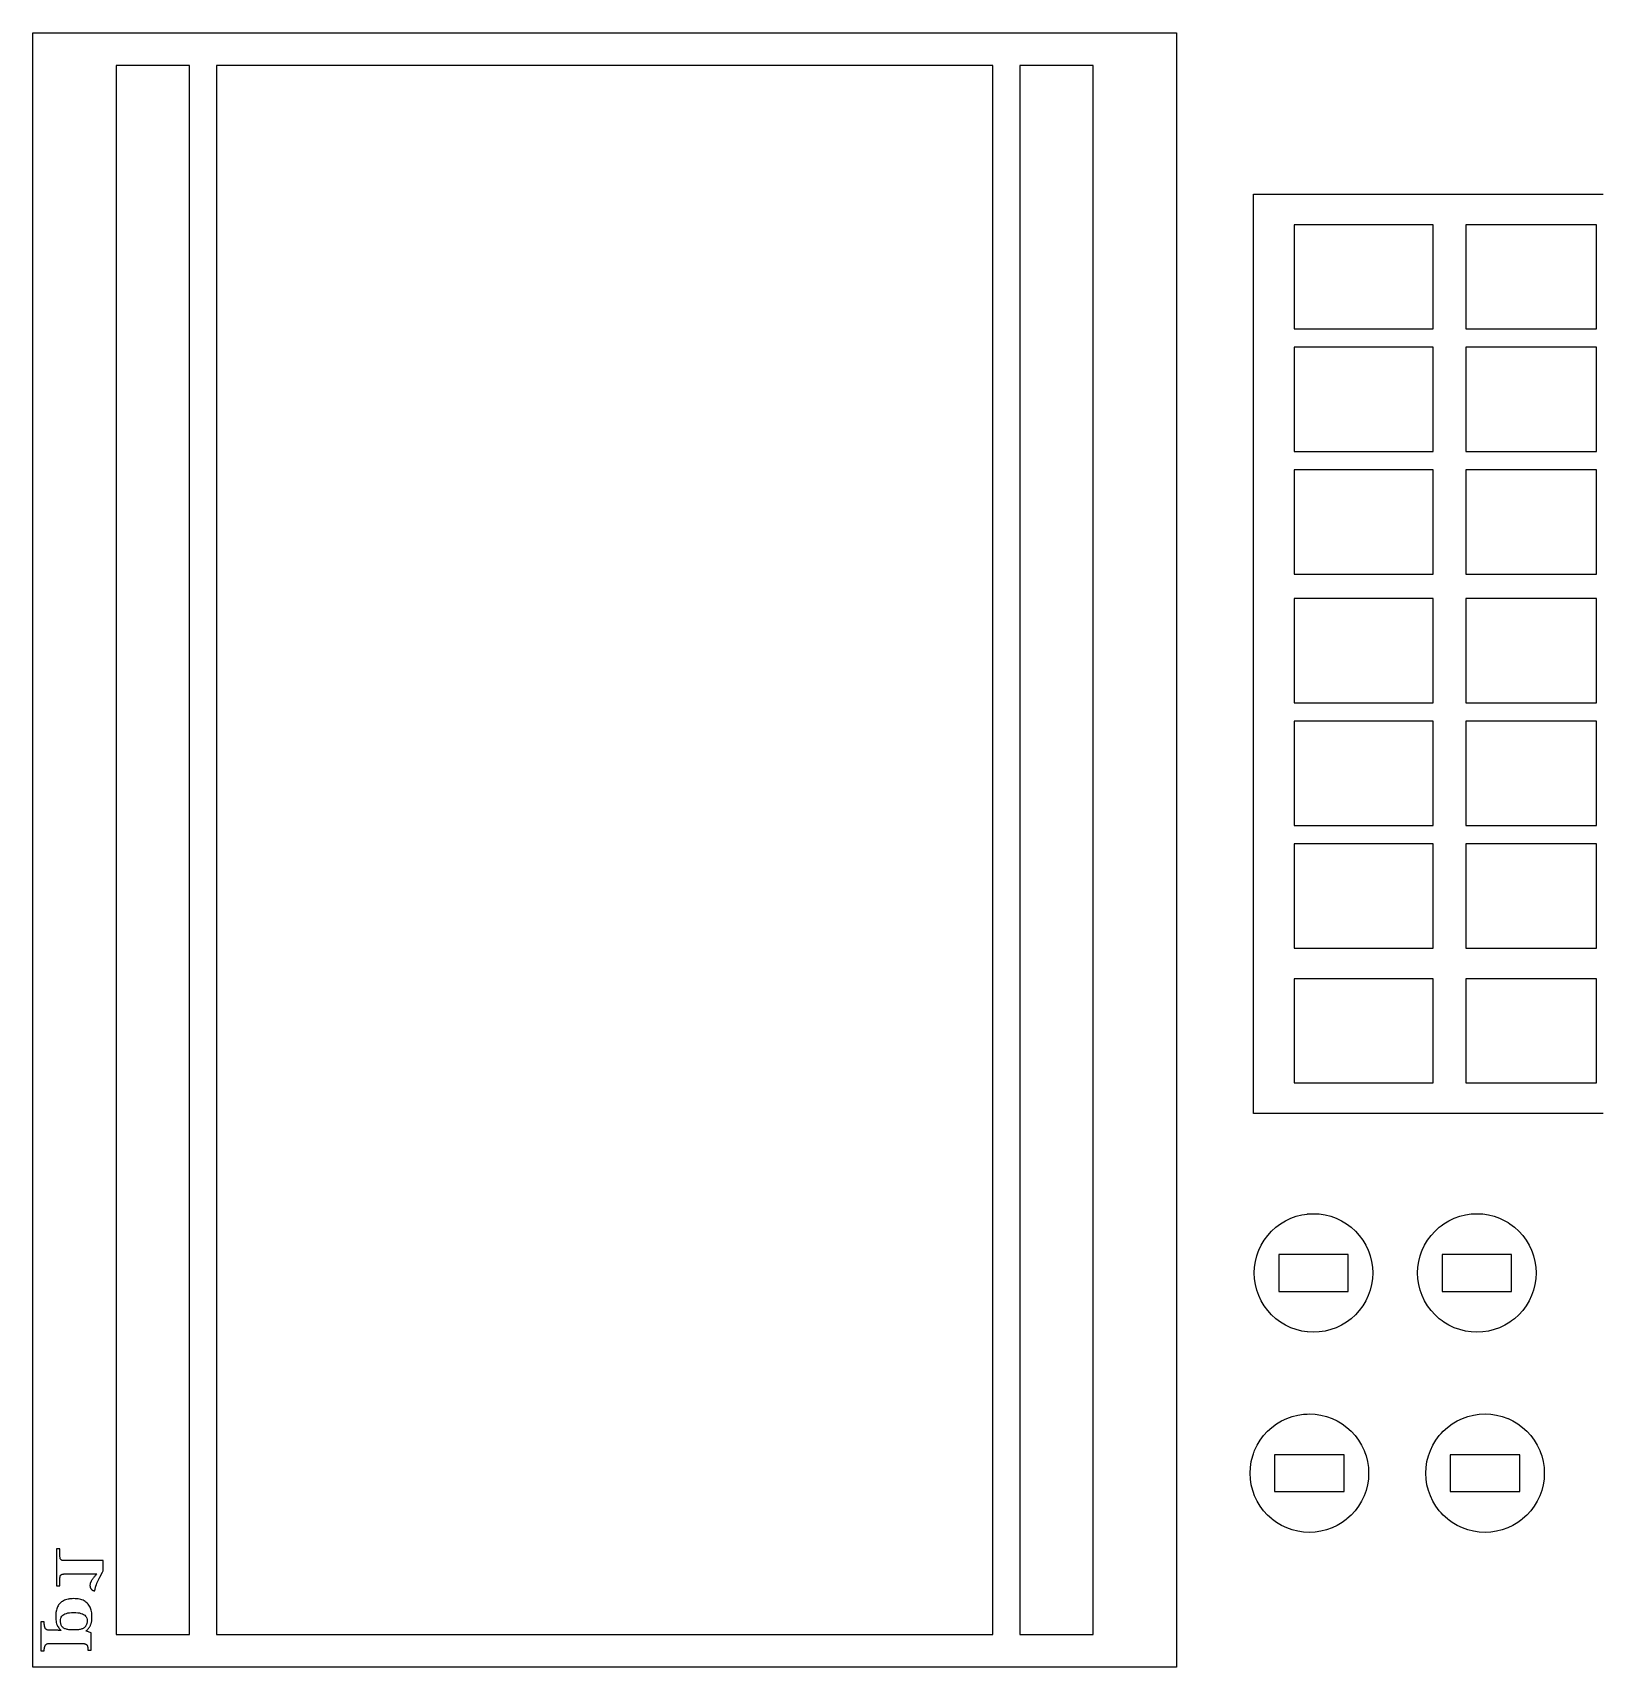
# Model space of a CAD drawing. Extents: x -140 to 308, y 299 to 701.
# Drawn here: x -139.6 to 52.5, y 304 to 504 of the extents above; entities that cross this region are included whole.
import ezdxf

# ---------------------------------------------------------------- set-up
doc = ezdxf.new("R2010")
doc.units = 0
doc.layers.get('0').update_dxf_attribs({"linetype": 'CONTINUOUS'})

msp = doc.modelspace()

# ---------------------------------------------------------------- linework, layer by layer
at = {"color": 1}
for points in [[(-139.60001, 304), (-139.60001, 504), (-138.603, 504), (-138.6, 504), (-130.97799, 504), (-129.40299, 504), (-120.40199, 504), (-117.10299, 504), (-89.599988, 504), (-83.599988, 504), (-34.599988, 504), (-29.799989, 504), (-22.09799, 504), (-18.79799, 504), (-9.79799, 504), (0.40001, 504), (0.40001, 305.997002), (0.40001, 304), (-29.799989, 304), (-34.599988, 304), (-83.599988, 304), (-89.599988, 304), (-138.6, 304), (-138.603, 304)], [(31.799999, 467.748001), (31.799999, 480.502998), (14.798, 480.502998), (14.798, 467.748001)], [(46.400002, 480.502998), (35.799999, 480.502998), (35.799999, 467.748001), (46.400002, 467.748001), (51.799999, 467.748001), (51.799999, 480.502998)], [(31.799999, 452.748001), (31.799999, 465.502998), (14.798, 465.502998), (14.798, 452.748001)], [(46.400002, 465.502998), (35.799999, 465.502998), (35.799999, 452.748001), (46.400002, 452.748001), (51.799999, 452.748001), (51.799999, 465.502998)], [(31.799999, 437.748001), (31.799999, 450.502998), (14.798, 450.502998), (14.798, 437.748001)], [(46.400002, 450.502998), (35.799999, 450.502998), (35.799999, 437.748001), (46.400002, 437.748001), (51.799999, 437.748001), (51.799999, 450.502998)], [(31.799999, 421.997999), (31.799999, 434.753), (14.798, 434.753), (14.798, 421.997999)], [(46.400002, 434.753), (35.799999, 434.753), (35.799999, 421.997999), (46.400002, 421.997999), (51.799999, 421.997999), (51.799999, 434.753)], [(31.799999, 406.998), (31.799999, 419.753), (14.798, 419.753), (14.798, 406.998)], [(46.400002, 419.753), (35.799999, 419.753), (35.799999, 406.998), (46.400002, 406.998), (51.799999, 406.998), (51.799999, 419.753)], [(31.799999, 391.997), (31.799999, 404.753), (14.798, 404.753), (14.798, 391.997)], [(46.400002, 404.753), (35.799999, 404.753), (35.799999, 391.997), (46.400002, 391.997), (51.799999, 391.997), (51.799999, 404.753)], [(31.799999, 375.497), (31.799999, 388.252), (14.798, 388.252), (14.798, 375.497)], [(46.400002, 388.252), (35.799999, 388.252), (35.799999, 375.497), (46.400002, 375.497), (51.799999, 375.497), (51.799999, 388.252)], [(23.848, 355.023998), (23.91114, 354.848), (24.088, 354.355), (24.261001, 353.664001), (24.365001, 352.960999), (24.4, 352.25), (24.365, 351.539001), (24.261, 350.835999), (24.087999, 350.145), (23.848, 349.476002), (23.544001, 348.832001), (23.177999, 348.222), (22.754, 347.651001), (22.277, 347.123001), (21.760069, 346.655998), (21.748999, 346.645998), (21.177997, 346.221998), (20.567999, 345.855997), (19.924, 345.551998), (19.254999, 345.312), (18.563999, 345.139), (17.861, 345.035), (17.15, 345), (16.438999, 345.035), (16.383999, 345.0431), (15.736, 345.139), (15.045, 345.312), (14.376, 345.551998), (13.732, 345.855999), (13.122, 346.222), (12.551, 346.646), (12.53993, 346.656), (12.023, 347.123003), (11.546, 347.651003), (11.122, 348.222), (10.756, 348.832001), (10.452, 349.476002), (10.212, 350.145), (10.039, 350.835999), (9.935, 351.539001), (9.9, 352.25), (9.935, 352.960999), (10.039, 353.664001), (10.212, 354.355), (10.388861, 354.848), (10.452, 355.023998), (10.756, 355.667999), (11.122, 356.278), (11.546, 356.848999), (12.023, 357.376999), (12.551, 357.854), (13.122, 358.278), (13.732, 358.644001), (14.376, 358.948002), (15.045, 359.188), (15.736, 359.361), (16.384001, 359.45686), (16.439001, 359.46496), (17.15, 359.5), (17.861, 359.465), (18.563999, 359.361), (19.254999, 359.188), (19.924, 358.948002), (20.568001, 358.644001), (21.177999, 358.278), (21.749001, 357.854), (22.277, 357.376999), (22.754, 356.848999), (23.177999, 356.278), (23.544001, 355.667999)], [(43.848, 355.023998), (43.91114, 354.848), (44.088001, 354.355), (44.261002, 353.664001), (44.365002, 352.960999), (44.400002, 352.25), (44.365002, 351.539001), (44.261002, 350.835999), (44.088001, 350.145), (43.848, 349.476002), (43.543999, 348.832001), (43.178001, 348.222), (42.754002, 347.651001), (42.277, 347.123001), (41.749001, 346.646), (41.402, 346.388332), (41.178001, 346.222), (40.959999, 346.091202), (40.568001, 345.855999), (39.924, 345.551998), (39.255001, 345.312), (38.563999, 345.139), (37.861, 345.035), (37.150002, 345), (36.438999, 345.035), (35.736, 345.139), (35.044998, 345.312), (34.375999, 345.551998), (33.731998, 345.855999), (33.122002, 346.222), (32.897999, 346.388332), (32.768002, 346.484863), (32.550999, 346.646), (32.022999, 347.123001), (31.546, 347.651001), (31.122, 348.222), (30.756001, 348.832001), (30.452, 349.476002), (30.212, 350.145), (30.039, 350.835999), (29.934999, 351.539001), (29.9, 352.25), (29.934999, 352.960999), (30.039, 353.664001), (30.212, 354.355), (30.388861, 354.848), (30.452, 355.023998), (30.756001, 355.667999), (31.122, 356.278), (31.546, 356.848999), (32.022999, 357.376999), (32.550999, 357.854), (32.768002, 358.015137), (33.122002, 358.278), (33.731998, 358.644001), (34.375999, 358.948002), (35.044998, 359.188), (35.736, 359.361), (36.438999, 359.465), (37.150002, 359.5), (37.861, 359.465), (38.563999, 359.361), (39.255001, 359.188), (39.924, 358.948002), (40.568001, 358.644001), (40.959999, 358.408798), (41.178001, 358.278), (41.749001, 357.854), (42.277, 357.376999), (42.754002, 356.848999), (43.178001, 356.278), (43.543999, 355.667999)], [(16.384001, 354.501999), (12.897, 354.501999), (12.897, 349.997002), (16.384001, 349.997002), (21.402, 349.997002), (21.402, 354.501999)], [(41.402, 354.501999), (40.959999, 354.501999), (32.897999, 354.501999), (32.897999, 349.997002), (40.959999, 349.997002), (41.402, 349.997002)], [(9.712, 329.855003), (9.8, 330.100304), (9.861596, 330.272003), (9.899999, 330.379051), (9.951999, 330.524002), (10.256, 331.167999), (10.622, 331.778), (11.046, 332.348999), (11.523, 332.876999), (12.051, 333.353996), (12.622, 333.778), (13.232, 334.143997), (13.876, 334.447998), (14.545, 334.688004), (15.236, 334.861), (15.939, 334.964996), (16.384001, 334.986906), (16.65, 335), (17.361, 334.965), (18.063999, 334.861004), (18.754999, 334.688008), (19.424, 334.448002), (20.068001, 334.144001), (20.677999, 333.778004), (21.249001, 333.354), (21.777, 332.877003), (22.254, 332.349003), (22.677999, 331.778004), (23.044001, 331.168003), (23.348, 330.524006), (23.4384, 330.272007), (23.587995, 329.855007), (23.760996, 329.164005), (23.864996, 328.461003), (23.9, 327.75), (23.865, 327.039001), (23.761, 326.335999), (23.587999, 325.644997), (23.348, 324.975998), (23.044001, 324.332001), (22.677999, 323.722), (22.254, 323.151001), (21.777, 322.623001), (21.249001, 322.146004), (21.160121, 322.080004), (20.677999, 321.722), (20.068001, 321.356003), (19.424, 321.052002), (18.754999, 320.811996), (18.063999, 320.639), (17.361, 320.535004), (16.65, 320.5), (15.939, 320.535004), (15.236, 320.639), (14.545, 320.811996), (13.876, 321.052002), (13.232, 321.356003), (12.622, 321.722), (12.139882, 322.080002), (12.051002, 322.146002), (11.523002, 322.622999), (11.046002, 323.150999), (10.622002, 323.721998), (10.256002, 324.331999), (9.952002, 324.975996), (9.900002, 325.120947), (9.800003, 325.399694), (9.712003, 325.644995), (9.539, 326.335999), (9.435, 327.039001), (9.4, 327.75), (9.435, 328.460999), (9.539, 329.164001)], [(44.848, 330.524002), (44.9384, 330.272003), (45.087997, 329.855003), (45.260998, 329.164001), (45.364998, 328.460999), (45.399998, 327.75), (45.364998, 327.039001), (45.260998, 326.335999), (45.087997, 325.644997), (44.847996, 324.975998), (44.543995, 324.332001), (44.177997, 323.722), (43.753998, 323.151001), (43.276996, 322.623001), (42.748997, 322.146004), (42.660117, 322.080004), (42.178, 321.722002), (41.568, 321.356005), (40.924, 321.052002), (40.255001, 320.811996), (39.563999, 320.639), (38.861, 320.535004), (38.150002, 320.5), (37.438999, 320.535004), (36.736, 320.639), (36.044998, 320.811996), (35.375999, 321.052002), (34.731998, 321.356003), (34.122002, 321.722), (33.639881, 322.080002), (33.551001, 322.146002), (33.023001, 322.622999), (32.768002, 322.905266), (32.546001, 323.151001), (32.122002, 323.722), (31.756001, 324.332001), (31.452, 324.975998), (31.212, 325.644997), (31.039, 326.335999), (30.934999, 327.039001), (30.9, 327.75), (30.935, 328.460999), (31.039001, 329.164001), (31.212001, 329.855003), (31.452001, 330.524002), (31.756002, 331.167999), (32.122003, 331.778), (32.546002, 332.348999), (32.768003, 332.594734), (33.023, 332.876999), (33.551, 333.353996), (34.122003, 333.778), (34.731999, 334.143997), (35.376, 334.447998), (36.044999, 334.688004), (36.736, 334.861), (37.438999, 334.964996), (38.150002, 335), (38.861, 334.965), (39.563999, 334.861004), (40.255001, 334.688008), (40.924, 334.448002), (40.96, 334.431012), (41.568002, 334.144002), (42.178002, 333.778005), (42.749002, 333.354001), (43.277001, 332.877004), (43.754003, 332.349004), (44.178002, 331.778005), (44.544, 331.168004)], [(20.902, 330.001999), (16.384001, 330.001999), (12.397, 330.001999), (12.397, 325.497002), (16.384001, 325.497002), (20.902, 325.497002)], [(40.959999, 330.001999), (33.897999, 330.001999), (33.897999, 325.497002), (40.959999, 325.497002), (42.402, 325.497002), (42.402, 330.001999)]]:
    msp.add_lwpolyline(points, close=True, dxfattribs=at)
at = {"color": 5}
for points in [[(-120.402, 500.002998), (-129.403, 500.002998), (-129.403, 307.997002), (-120.402, 307.997002)], [(-117.103, 307.997002), (-89.599998, 307.997002), (-83.599998, 307.997002), (-34.599998, 307.997002), (-29.799999, 307.997002), (-22.098, 307.997002), (-22.098, 500.002998), (-29.799999, 500.002998), (-34.599998, 500.002998), (-83.599998, 500.002998), (-89.599998, 500.002998), (-117.103, 500.002998)], [(-18.798, 500.002998), (-18.798, 307.997002), (-9.798, 307.997002), (-9.798, 500.002998)], [(-131.895, 313.838997), (-131.8802, 313.887997), (-131.8762, 313.901997), (-131.8552, 313.966997), (-131.8391, 314.016127), (-131.8331, 314.033987), (-131.8091, 314.101987), (-131.7851, 314.170987), (-131.762, 314.234177), (-131.759, 314.241977), (-131.731, 314.313987), (-131.702, 314.388987), (-131.67, 314.464987), (-131.637, 314.542987), (-131.601, 314.622987), (-131.564, 314.703987), (-131.5242, 314.786497), (-131.52397, 314.786986), (-131.48097, 314.871986), (-131.46077, 314.911986), (-131.43697, 314.958986), (-131.38997, 315.047986), (-131.07198, 315.643856), (-130.97798, 315.819989), (-130.97798, 317.049992), (-131.07198, 317.049992), (-135.16797, 317.049992), (-135.74696, 317.049992), (-135.78896, 317.050992), (-135.82796, 317.051991), (-135.86596, 317.055991), (-135.90296, 317.059991), (-135.93796, 317.065991), (-135.97096, 317.073991), (-136.00296, 317.081991), (-136.03196, 317.092991), (-136.05996, 317.104991), (-136.08596, 317.118991), (-136.10996, 317.134991), (-136.13196, 317.151991), (-136.15396, 317.174991), (-136.17396, 317.199981), (-136.19196, 317.226981), (-136.20796, 317.256991), (-136.22196, 317.289991), (-136.23496, 317.325981), (-136.24396, 317.363981), (-136.25096, 317.405981), (-136.25596, 317.451991), (-136.25996, 317.500991), (-136.26296, 317.553991), (-136.26296, 317.983991), (-136.26296, 318.491987), (-136.68796, 318.491987), (-136.68796, 317.983991), (-136.68796, 316.959989), (-136.68796, 315.935987), (-136.68796, 314.911993), (-136.68796, 313.974988), (-136.26296, 313.974988), (-136.26296, 314.911993), (-136.26096, 314.955993), (-136.25796, 314.997993), (-136.25296, 315.037993), (-136.24696, 315.074983), (-136.23996, 315.110983), (-136.23196, 315.143983), (-136.22096, 315.174993), (-136.20896, 315.204993), (-136.19496, 315.232993), (-136.19196, 315.237593), (-136.17796, 315.259013), (-136.15996, 315.284003), (-136.13796, 315.304003), (-136.11396, 315.323003), (-136.08896, 315.339003), (-136.06096, 315.354003), (-136.03096, 315.367003), (-135.99996, 315.379003), (-135.96596, 315.391003), (-135.92796, 315.401003), (-135.88796, 315.408003), (-135.84396, 315.414003), (-135.79696, 315.417003), (-135.74696, 315.418002), (-135.16797, 315.418002), (-133.11997, 315.418002), (-131.80534, 315.418002), (-131.79454, 315.418002), (-131.77154, 315.418002), (-131.76954, 315.418002), (-131.76854, 315.418002), (-131.76759, 315.418002), (-131.76359, 315.418002), (-131.76336, 315.418002), (-131.82536, 315.348002), (-131.88536, 315.280002), (-131.94236, 315.213002), (-131.99736, 315.148012), (-132.05036, 315.085012), (-132.10136, 315.024012), (-132.15036, 314.961012), (-132.18736, 314.912012), (-132.19636, 314.900012), (-132.24036, 314.841012), (-132.28236, 314.782012), (-132.32236, 314.725012), (-132.35936, 314.669012), (-132.39436, 314.612012), (-132.42736, 314.554012), (-132.45736, 314.498012), (-132.48436, 314.441012), (-132.50306, 314.400012), (-132.50906, 314.386012), (-132.53106, 314.330012), (-132.54906, 314.277012), (-132.56306, 314.224012), (-132.57406, 314.170012), (-132.58206, 314.116012), (-132.58706, 314.062012), (-132.58906, 314.007022), (-132.58706, 313.963012), (-132.58406, 313.919012), (-132.58006, 313.888012), (-132.57806, 313.877012), (-132.57106, 313.835012), (-132.56106, 313.794012), (-132.54806, 313.755012), (-132.53406, 313.719022), (-132.51806, 313.684022), (-132.50006, 313.650022), (-132.48886, 313.632022), (-132.47986, 313.618012), (-132.45786, 313.587012), (-132.43386, 313.558012), (-132.40586, 313.530012), (-132.37686, 313.503012), (-132.34586, 313.479012), (-132.31386, 313.456022), (-132.27986, 313.435022), (-132.24486, 313.416022), (-132.20786, 313.401022), (-132.16886, 313.389022), (-132.12986, 313.380022), (-132.10256, 313.376022), (-132.09556, 313.375046), (-132.08856, 313.374046), (-132.04656, 313.370046), (-132.03616, 313.369557), (-132.02916, 313.369214), (-132.02016, 313.368779), (-132.01616, 313.368581), (-132.01216, 313.368413), (-132.00916, 313.368276), (-132.00616, 313.368146), (-132.00516, 313.368093), (-132.00417, 313.368039), (-131.99417, 313.424049), (-131.98317, 313.480049), (-131.97117, 313.538049), (-131.95817, 313.596049), (-131.94417, 313.655049), (-131.92917, 313.715049), (-131.91317, 313.776049)], [(-138.168, 306.292), (-138.162, 306.337), (-138.155, 306.38401), (-138.149, 306.42801), (-138.14, 306.47001), (-138.13, 306.51201), (-138.117, 306.55201), (-138.103, 306.59101), (-138.087, 306.62801), (-138.066, 306.66601), (-138.044, 306.70301), (-138.0315, 306.72001), (-138.019, 306.73701), (-137.992, 306.76801), (-137.963, 306.79801), (-137.932, 306.82501), (-137.895, 306.84901), (-137.855, 306.86901), (-137.811, 306.88401), (-137.764, 306.895), (-137.712, 306.902), (-137.657, 306.904), (-137.216, 306.904), (-135.168, 306.904), (-133.403, 306.904), (-133.345, 306.902), (-133.292, 306.897), (-133.242, 306.888), (-133.196, 306.876), (-133.154, 306.86), (-133.12, 306.843), (-133.116, 306.841), (-133.081, 306.822), (-133.048, 306.8), (-133.018, 306.776), (-132.991, 306.75), (-132.966, 306.722), (-132.965, 306.72), (-132.9444, 306.691), (-132.9264, 306.656), (-132.9104, 306.61901), (-132.8974, 306.58101), (-132.8854, 306.54101), (-132.8764, 306.49901), (-132.8694, 306.45501), (-132.8624, 306.40901), (-132.8574, 306.36301), (-132.8524, 306.31501), (-132.8494, 306.26601), (-132.8474, 306.21501), (-132.8464, 306.16302), (-132.8464, 306.09202), (-132.42241, 306.09202), (-132.42241, 306.720018), (-132.42241, 307.74402), (-132.42241, 308.228014), (-133.02032, 308.424135), (-133.03812, 308.429935), (-133.04712, 308.432935), (-133.04712, 308.447155), (-133.04712, 308.459935), (-133.04712, 308.472095), (-133.04712, 308.476195), (-133.04712, 308.480995), (-132.99612, 308.520995), (-132.94712, 308.563995), (-132.89812, 308.608995), (-132.85112, 308.655995), (-132.80512, 308.704995), (-132.76112, 308.756995), (-132.75212, 308.767985), (-132.71862, 308.810985), (-132.67962, 308.866985), (-132.64162, 308.925995), (-132.60462, 308.987995), (-132.56962, 309.051995), (-132.53662, 309.118995), (-132.50662, 309.188995), (-132.47962, 309.260995), (-132.47362, 309.279995), (-132.45492, 309.335995), (-132.43192, 309.413995), (-132.41192, 309.493995), (-132.39392, 309.576995), (-132.37792, 309.664995), (-132.36492, 309.755995), (-132.36092, 309.791995), (-132.35492, 309.849995), (-132.34792, 309.947995), (-132.34292, 310.047995), (-132.34192, 310.151998), (-132.34592, 310.33), (-132.35692, 310.500997), (-132.37492, 310.663999), (-132.40012, 310.816), (-132.40094, 310.821), (-132.43394, 310.971002), (-132.47394, 311.113999), (-132.52194, 311.249002), (-132.57794, 311.377), (-132.64194, 311.498002), (-132.71294, 311.611001), (-132.79294, 311.717004), (-132.88094, 311.815004), (-132.90734, 311.839994), (-132.97694, 311.905994), (-133.07993, 311.989994), (-133.11993, 312.017144), (-133.19193, 312.066004), (-133.31193, 312.134004), (-133.43893, 312.195004), (-133.57493, 312.249004), (-133.71892, 312.295004), (-133.87093, 312.332004), (-134.03293, 312.361004), (-134.20392, 312.382004), (-134.38393, 312.394994), (-134.57194, 312.398994), (-134.75893, 312.394994), (-134.93693, 312.382004), (-135.10692, 312.361004), (-135.16792, 312.350014), (-135.26793, 312.332004), (-135.41992, 312.295004), (-135.56392, 312.249004), (-135.69992, 312.198004), (-135.82692, 312.139004), (-135.94693, 312.072004), (-136.05792, 311.997004), (-136.16192, 311.914004), (-136.24002, 311.840004), (-136.25792, 311.823004), (-136.34392, 311.728004), (-136.42192, 311.624008), (-136.49292, 311.514007), (-136.55592, 311.396011), (-136.61092, 311.270004), (-136.65892, 311.137008), (-136.69792, 310.997009), (-136.72892, 310.850005), (-136.73492, 310.816005), (-136.75442, 310.696002), (-136.77142, 310.535007), (-136.78242, 310.367), (-136.78542, 310.191005), (-136.78042, 309.990001), (-136.76642, 309.802005), (-136.76542, 309.792005), (-136.74282, 309.626004), (-136.70982, 309.463002), (-136.66682, 309.312001), (-136.61382, 309.174009), (-136.55282, 309.050008), (-136.48582, 308.934003), (-136.41182, 308.826001), (-136.36482, 308.768001), (-136.33082, 308.726001), (-136.24382, 308.635001), (-136.19282, 308.589961), (-136.14982, 308.552001), (-136.14982, 308.489001), (-136.19282, 308.493901), (-136.21082, 308.496001), (-136.27082, 308.504001), (-136.33182, 308.510001), (-136.39182, 308.517001), (-136.45182, 308.523001), (-136.47682, 308.525101), (-136.51082, 308.528001), (-136.56082, 308.535001), (-136.61182, 308.541001), (-136.66282, 308.546001), (-136.70482, 308.548401), (-136.71482, 308.548981), (-136.76682, 308.550981), (-136.82082, 308.55198), (-137.21681, 308.55198), (-137.65781, 308.55198), (-137.71281, 308.55398), (-137.76481, 308.55998), (-137.81181, 308.57098), (-137.85581, 308.58698), (-137.89581, 308.60599), (-137.93281, 308.63098), (-137.96381, 308.65798), (-137.99281, 308.68698), (-138.01981, 308.71699), (-138.04481, 308.74999), (-138.05641, 308.76799), (-138.06671, 308.78399), (-138.08771, 308.81999), (-138.10371, 308.85999), (-138.11771, 308.90099), (-138.13071, 308.94399), (-138.14071, 308.98799), (-138.14271, 308.99689), (-138.14971, 309.033), (-138.15571, 309.08), (-138.16271, 309.124), (-138.16871, 309.167), (-138.17371, 309.21), (-138.17671, 309.252), (-138.17871, 309.292), (-138.17871, 309.584), (-138.60073, 309.584), (-138.60373, 309.584), (-138.60373, 308.767998), (-138.60373, 307.744003), (-138.60373, 305.997002), (-138.60073, 305.997002), (-138.56383, 305.997002), (-138.46453, 305.997002), (-138.43643, 305.997002), (-138.36053, 305.997002), (-138.31693, 305.997002), (-138.29813, 305.997002), (-138.25333, 305.997002), (-138.24203, 305.997002), (-138.21333, 305.997002), (-138.20833, 305.997002), (-138.20233, 305.997002), (-138.19133, 305.997002), (-138.18733, 305.997002), (-138.17933, 305.997002), (-138.17933, 306.164001), (-138.17733, 306.205001), (-138.17433, 306.248001), (-138.17133, 306.272001)], [(-136.19501, 309.679001), (-136.19201, 309.722751), (-136.18701, 309.792001), (-136.18301, 309.854001), (-136.15001, 310.012006), (-136.09401, 310.152005), (-136.01601, 310.275007), (-135.916, 310.380002), (-135.793, 310.467012), (-135.64799, 310.542012), (-135.481, 310.603012), (-135.28999, 310.651012), (-135.168, 310.670482), (-135.077, 310.685012), (-134.842, 310.705012), (-134.584, 310.712012), (-134.328, 310.705012), (-134.09399, 310.685012), (-133.88, 310.651012), (-133.687, 310.603012), (-133.51401, 310.542012), (-133.362, 310.467012), (-133.233, 310.380002), (-133.127, 310.276006), (-133.12, 310.265886), (-133.044, 310.156007), (-132.985, 310.019006), (-132.95, 309.865007), (-132.945, 309.792007), (-132.938, 309.695007), (-132.941, 309.587005), (-132.95, 309.486007), (-132.965, 309.391007), (-132.987, 309.302007), (-132.994, 309.280007), (-133.0138, 309.220007), (-133.0468, 309.143007), (-133.0858, 309.074007), (-133.1198, 309.025647), (-133.1308, 309.010007), (-133.1798, 308.949997), (-133.2358, 308.893997), (-133.2958, 308.842997), (-133.3618, 308.795997), (-133.4122, 308.767997), (-133.4338, 308.755997), (-133.5118, 308.719997), (-133.5948, 308.687997), (-133.6838, 308.658987), (-133.7778, 308.634997), (-133.87781, 308.614997), (-133.98179, 308.599997), (-134.0908, 308.587997), (-134.1438, 308.583797), (-134.2038, 308.578997), (-134.32182, 308.572997), (-134.44482, 308.568997), (-134.57182, 308.566997), (-134.70681, 308.568997), (-134.83482, 308.572997), (-134.9578, 308.578997), (-135.07382, 308.587997), (-135.16782, 308.598247), (-135.18382, 308.599947), (-135.28881, 308.614947), (-135.38681, 308.634947), (-135.48081, 308.658937), (-135.56781, 308.687947), (-135.65081, 308.719947), (-135.72781, 308.755947), (-135.74911, 308.767947), (-135.79881, 308.795947), (-135.86281, 308.842947), (-135.92081, 308.893947), (-135.97381, 308.949947), (-136.02081, 309.009957), (-136.06181, 309.073957), (-136.09681, 309.142957), (-136.12681, 309.216957), (-136.15081, 309.296947), (-136.16981, 309.382957), (-136.18381, 309.475957), (-136.19181, 309.573957)]]:
    msp.add_lwpolyline(points, close=True, dxfattribs=at)
at = {"color": 1}
msp.add_lwpolyline([(52.599998, 371.75), (51.799999, 371.75), (46.400002, 371.75), (44.400002, 371.75), (29.9, 371.75), (24.4, 371.75), (14.798, 371.75), (9.9, 371.75), (9.8, 371.75), (9.8, 484.25), (14.798, 484.25), (46.400002, 484.25), (51.799999, 484.25), (52.599998, 484.25)], dxfattribs=at)

doc.saveas('drawing.dxf')
